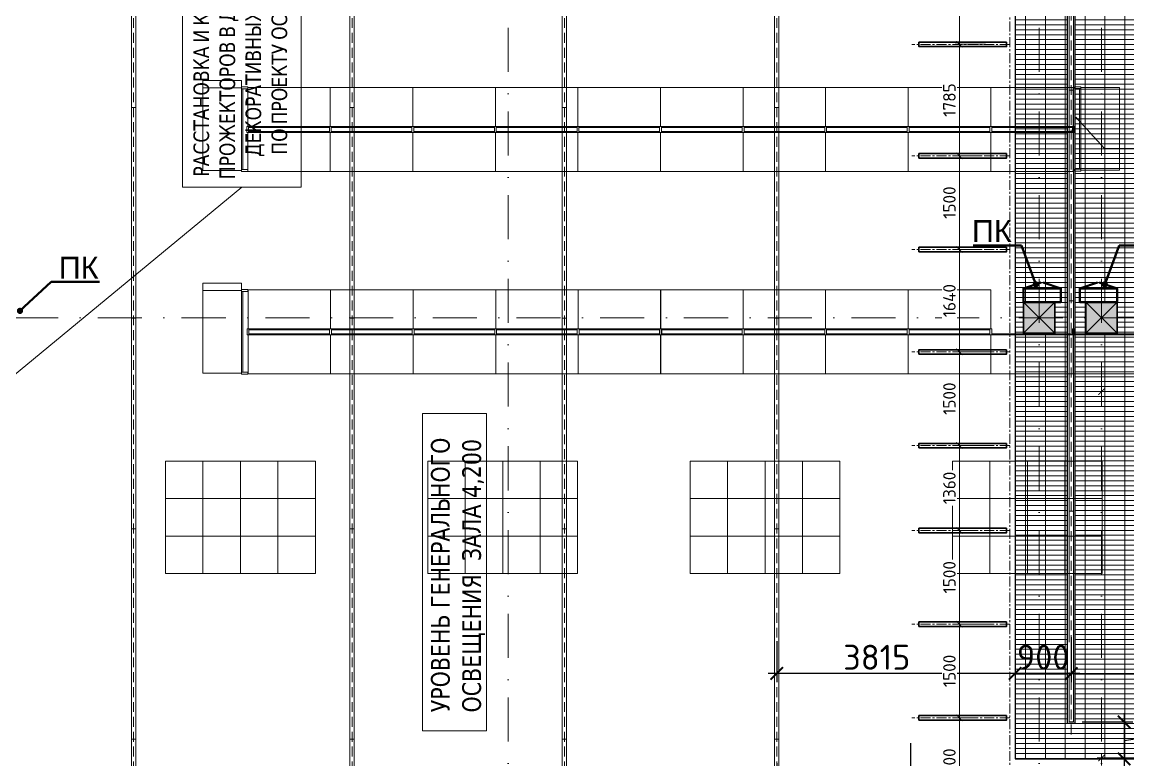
# Model space of a CAD drawing. Header units: millimetres. Extents: x -164867 to 807677, y -316775 to 513985.
# Drawn here: x 273254 to 290960, y 467881 to 479696 of the extents above; entities that cross this region are included whole.
import ezdxf

# ---------------------------------------------------------------- set-up
doc = ezdxf.new("R2010")
doc.units = ezdxf.units.MM
for name, pattern in [('CENTER', [50.8, 31.75, -6.35, 6.35, -6.35]), ('CENTER2', [28.575, 19.05, -3.175, 3.175, -3.175]), ('HIDDEN2', [4.7625, 3.175, -1.5875]), ('А_Штрихпунктирная', [1340.555525, 705.555534, -352.777767, 0, -282.222223])]:
    doc.linetypes.add(name, pattern=pattern)
doc.layers.get('Defpoints').update_dxf_attribs({"color": 140})
for name, color, linetype, lineweight in [('00_asys', 7, 'CENTER2', 13), ('00_kolony', 7, 'Continuous', 35), ('EL LOTKI', 202, 'Continuous', 18), ('INT_2_lubos griliato', 7, 'Continuous', 5), ('INT_2_lubos konturai', 7, 'Continuous', 30), ('INT_2_Sviesa_SAB_GENERALINIS SALES', 1, 'Continuous', 18), ('INT_2_Sviesa_SAB_MEDINES LUBOS', 1, 'Continuous', 35), ('INT_2_Sviesa_SAB_PROZEKTORIAI', 1, 'Continuous', 18), ('INT_2_Sviesa_SAB_UZKASIS BENDRAS', 1, 'Continuous', 18), ('MARK oformlienija matmenys', 7, 'Continuous', 5), ('MARK_kasu zona', 7, 'Continuous', 0), ('TECHNO', 7, 'Continuous', 15)]:
    doc.layers.add(name, color=color, linetype=linetype, lineweight=lineweight)
doc.layers.add('00_planas_hatch', color=7, linetype='Continuous', lineweight=0, true_color=0x3c3c3c)
doc.layers.add('ПК', color=7, linetype='Continuous', lineweight=50, true_color=0xde6902)
doc.styles.add('ISOCPEUR', font='isocpeur.ttf')
doc.styles.add('my style', font='verdana.ttf')
doc.styles.get("Standard").update_dxf_attribs({"font": 'arial.ttf'})
doc.dimstyles.new('M50', dxfattribs={"dimtxt": 95, "dimasz": 80, "dimexe": 80, "dimexo": 0, "dimgap": 50, "dimtad": 1, "dimdec": 0, "dimzin": 0, "dimdsep": 46, "dimtxsty": 'Standard', "dimblk": 'OBLIQUE', "dimcen": 80, "dimdle": 80, "dimadec": 0, "dimazin": 0, "dimtfac": 1, "dimtdec": 0, "dimtofl": 0, "dimtmove": 2, "dimatfit": 3, "dimfxl": 1, "dimtolj": 1, "dimtzin": 0, "dimarcsym": 0})
doc.dimstyles.new('SAB_int_100', dxfattribs={"dimtxt": 200, "dimasz": 100, "dimexe": 70, "dimexo": 70, "dimgap": 60, "dimtad": 1, "dimdec": 1, "dimrnd": 5, "dimtxsty": 'ISOCPEUR', "dimblk": 'ARCHTICK', "dimcen": 20, "dimdle": 70, "dimadec": 0, "dimazin": 0, "dimtfac": 1, "dimtdec": 1, "dimtmove": 1, "dimatfit": 2, "dimfxl": 1, "dimtfill": 1, "dimarcsym": 0})
doc.dimstyles.new('SAB_int_200', dxfattribs={"dimtxt": 400, "dimasz": 200, "dimexe": 140, "dimexo": 140, "dimgap": 60, "dimtad": 1, "dimdec": 1, "dimrnd": 5, "dimtxsty": 'ISOCPEUR', "dimblk": 'ARCHTICK', "dimcen": 20, "dimdle": 140, "dimadec": 0, "dimazin": 0, "dimtfac": 1, "dimtdec": 1, "dimtmove": 1, "dimatfit": 2, "dimfxl": 1, "dimtfill": 1, "dimarcsym": 0})

# ---------------------------------------------------------------- blocks, each defined once
blk = doc.blocks.new('1.33m stelazs')
at = {"transparency": 33554669}
for points in [[(15602, 11320), (15602, 11420), (15632, 11420), (15632, 11320), (15602, 11320)], [(16924, 11340), (15632, 11340)], [(16954, 11320), (16954, 11420), (16924, 11420), (16924, 11320), (16954, 11320)], [(15617, 11320), (15617, 10699), (16939, 10699), (16939, 11320), (15617, 11320)]]:
    blk.add_lwpolyline(points, dxfattribs=at)
blk = doc.blocks.new('TECHNOLOGIJA Garmatnaya')
at = {"layer": 'TECHNO', "transparency": 33554687, "elevation": 0}
for points in [[(29107, 20797), (29107, 20680), (29727, 20680), (29727, 20797)], [(29107, 17553), (29107, 17435), (29727, 17435), (29727, 17553)]]:
    blk.add_lwpolyline(points, close=True, dxfattribs=at)
at = {"layer": 'TECHNO', "transparency": 33554687}
for points in [[(28511, 14703), (29111, 14703), (29111, 14103), (28511, 14103)], [(29111, 14703), (29711, 14703), (29711, 14103), (29111, 14103)], [(29711, 14703), (30311, 14703), (30311, 14103), (29711, 14103)], [(30311, 14703), (30911, 14703), (30911, 14103), (30311, 14103)], [(32711, 14703), (33311, 14703), (33311, 14103), (32711, 14103)], [(33311, 14703), (33911, 14703), (33911, 14103), (33311, 14103)], [(33911, 14703), (34511, 14703), (34511, 14103), (33911, 14103)], [(34511, 14703), (35111, 14703), (35111, 14103), (34511, 14103)], [(36912, 14703), (37512, 14703), (37512, 14103), (36912, 14103)], [(37512, 14703), (38112, 14703), (38112, 14103), (37512, 14103)], [(38112, 14703), (38712, 14703), (38712, 14103), (38112, 14103)], [(38712, 14703), (39312, 14703), (39312, 14103), (38712, 14103)], [(41112, 14703), (41712, 14703), (41712, 14103), (41112, 14103)], [(41712, 14703), (42312, 14703), (42312, 14103), (41712, 14103)], [(42312, 14703), (42912, 14703), (42912, 14103), (42312, 14103)], [(42912, 14703), (43512, 14703), (43512, 14103), (42912, 14103)], [(28511, 14103), (29111, 14103), (29111, 13503), (28511, 13503)], [(29111, 14103), (29711, 14103), (29711, 13503), (29111, 13503)], [(29711, 14103), (30311, 14103), (30311, 13503), (29711, 13503)], [(30311, 14103), (30911, 14103), (30911, 13503), (30311, 13503)], [(32711, 14103), (33311, 14103), (33311, 13503), (32711, 13503)], [(33311, 14103), (33911, 14103), (33911, 13503), (33311, 13503)], [(33911, 14103), (34511, 14103), (34511, 13503), (33911, 13503)], [(34511, 14103), (35111, 14103), (35111, 13503), (34511, 13503)], [(36912, 14103), (37512, 14103), (37512, 13503), (36912, 13503)], [(37512, 14103), (38112, 14103), (38112, 13503), (37512, 13503)], [(38112, 14103), (38712, 14103), (38712, 13503), (38112, 13503)], [(38712, 14103), (39312, 14103), (39312, 13503), (38712, 13503)], [(41112, 14103), (41712, 14103), (41712, 13503), (41112, 13503)], [(41712, 14103), (42312, 14103), (42312, 13503), (41712, 13503)], [(42312, 14103), (42912, 14103), (42912, 13503), (42312, 13503)], [(42912, 14103), (43512, 14103), (43512, 13503), (42912, 13503)], [(28511, 13503), (29111, 13503), (29111, 12903), (28511, 12903)], [(29111, 13503), (29711, 13503), (29711, 12903), (29111, 12903)], [(29711, 13503), (30311, 13503), (30311, 12903), (29711, 12903)], [(30311, 13503), (30911, 13503), (30911, 12903), (30311, 12903)], [(32711, 13503), (33311, 13503), (33311, 12903), (32711, 12903)], [(33311, 13503), (33911, 13503), (33911, 12903), (33311, 12903)], [(33911, 13503), (34511, 13503), (34511, 12903), (33911, 12903)], [(34511, 13503), (35111, 13503), (35111, 12903), (34511, 12903)], [(36912, 13503), (37512, 13503), (37512, 12903), (36912, 12903)], [(37512, 13503), (38112, 13503), (38112, 12903), (37512, 12903)], [(38112, 13503), (38712, 13503), (38712, 12903), (38112, 12903)], [(38712, 13503), (39312, 13503), (39312, 12903), (38712, 12903)], [(41112, 13503), (41712, 13503), (41712, 12903), (41112, 12903)], [(41712, 13503), (42312, 13503), (42312, 12903), (41712, 12903)], [(42312, 13503), (42912, 13503), (42912, 12903), (42312, 12903)], [(42912, 13503), (43512, 13503), (43512, 12903), (42912, 12903)]]:
    blk.add_lwpolyline(points, close=True, dxfattribs=at)
at = {"layer": 'TECHNO', "transparency": 33554687, "xscale": -1}
for p, rotation in [((18408, 3741, 0), 270), ((14211, 31384, 0), 180), ((15533, 31384, 0), 180), ((16855, 31384, 0), 180), ((18177, 31384, 0), 180), ((19499, 31384, 0), 180), ((20821, 31384, 0), 180), ((22143, 31384, 0), 180), ((23465, 31384, 0), 180), ((24787, 31384, 0), 180), ((26109, 31384, 0), 180), ((18408, 496, 0), 270), ((14216, 28144, 0), 180), ((15538, 28144, 0), 180), ((16860, 28144, 0), 180), ((18182, 28144, 0), 180), ((19504, 28144, 0), 180), ((20821, 28144, 0), 180), ((22143, 28144, 0), 180), ((23465, 28144, 0), 180), ((24787, 28144, 0), 180)]:
    blk.add_blockref('1.33m stelazs', p, dxfattribs=dict(at, rotation=rotation))
at = {"layer": 'TECHNO', "transparency": 33554687, "rotation": 90}
blk.add_blockref('1.33m stelazs', (54489, 3745, 0), dxfattribs=at)
at = {"layer": 'TECHNO', "transparency": 33554687}
for p in [(14211, 8644, 0), (15533, 8644, 0), (16855, 8644, 0), (18177, 8644, 0), (19499, 8644, 0), (20821, 8644, 0), (22143, 8644, 0), (23465, 8644, 0), (24787, 8644, 0), (26109, 8644, 0), (14216, 5404, 0), (15538, 5404, 0), (16860, 5404, 0), (18182, 5404, 0), (19504, 5404, 0), (20821, 5404, 0), (22143, 5404, 0), (23465, 5404, 0), (24787, 5404, 0), (26109, 5404, 0), (27431, 5404, 0)]:
    blk.add_blockref('1.33m stelazs', p, dxfattribs=at)
blk = doc.blocks.new('_Oblique')
at = {"color": 0, "linetype": 'ByBlock', "lineweight": -2}
blk.add_line((-0.5, -0.5), (0.5, 0.5), dxfattribs=at)
blk = doc.blocks.new('Sviestuvas 3372mm')
at = {"transparency": 33554687}
blk.add_lwpolyline([(-1686, -35), (1686, -35), (1686, 35), (-1686, 35)], close=True, dxfattribs=at)
blk = doc.blocks.new('_ArchTick')
at = {"color": 0, "linetype": 'ByBlock', "const_width": 0.15}
blk.add_lwpolyline([(-0.5, -0.5), (0.5, 0.5)], dxfattribs=at)
blk = doc.blocks.new('*D394')
at = {"layer": 'Defpoints', "color": 0, "transparency": 16777216}
for p in [(40440, 10327), (38300, 10008), (40440, 9288)]:
    blk.add_point(p, dxfattribs=at)
at = {"layer": 'INT_2_Sviesa_SAB_GENERALINIS SALES', "color": 0, "lineweight": -2, "transparency": 16777216}
for p, q in [((40440, 10187), (40440, 9148)), ((38300, 9868), (38300, 9148)), ((38160, 9288), (40580, 9288))]:
    blk.add_line(p, q, dxfattribs=at)
at = {"layer": 'INT_2_Sviesa_SAB_GENERALINIS SALES', "color": 0, "lineweight": -2, "transparency": 16777216, "xscale": 200, "yscale": 200, "zscale": 200, "rotation": 180}
blk.add_blockref('_ArchTick', (38300, 9288), dxfattribs=at)
at = {"layer": 'INT_2_Sviesa_SAB_GENERALINIS SALES', "color": 0, "lineweight": -2, "transparency": 16777216, "xscale": 200, "yscale": 200, "zscale": 200}
blk.add_blockref('_ArchTick', (40440, 9288), dxfattribs=at)
at = {"layer": 'INT_2_Sviesa_SAB_GENERALINIS SALES', "color": 0, "transparency": 16777216, "insert": (39370, 9548), "char_height": 400, "attachment_point": 5, "style": 'ISOCPEUR', "bg_fill": 3, "box_fill_scale": 1.1, "bg_fill_color": 256, "bg_fill_true_color": 13158600, "bg_fill_transparency": 0}
blk.add_mtext('2140', dxfattribs=at)
blk = doc.blocks.new('*D395')
at = {"layer": 'Defpoints', "color": 0, "transparency": 16777216}
for p in [(38300, 10008), (34900, 9806), (38300, 9288)]:
    blk.add_point(p, dxfattribs=at)
at = {"layer": 'INT_2_Sviesa_SAB_GENERALINIS SALES', "color": 0, "lineweight": -2, "transparency": 16777216}
for p, q in [((38300, 9868), (38300, 9148)), ((34900, 9666), (34900, 9148)), ((34760, 9288), (38440, 9288))]:
    blk.add_line(p, q, dxfattribs=at)
at = {"layer": 'INT_2_Sviesa_SAB_GENERALINIS SALES', "color": 0, "lineweight": -2, "transparency": 16777216, "xscale": 200, "yscale": 200, "zscale": 200, "rotation": 180}
blk.add_blockref('_ArchTick', (34900, 9288), dxfattribs=at)
at = {"layer": 'INT_2_Sviesa_SAB_GENERALINIS SALES', "color": 0, "lineweight": -2, "transparency": 16777216, "xscale": 200, "yscale": 200, "zscale": 200}
blk.add_blockref('_ArchTick', (38300, 9288), dxfattribs=at)
at = {"layer": 'INT_2_Sviesa_SAB_GENERALINIS SALES', "color": 0, "transparency": 16777216, "insert": (36600, 9548), "char_height": 400, "attachment_point": 5, "style": 'ISOCPEUR', "bg_fill": 3, "box_fill_scale": 1.1, "bg_fill_color": 256, "bg_fill_true_color": 13158600, "bg_fill_transparency": 0}
blk.add_mtext('3400', dxfattribs=at)
blk = doc.blocks.new('*D396')
at = {"layer": 'Defpoints', "color": 0, "transparency": 16777216}
for p in [(43015, 12023), (46290, 11793), (46290, 11302)]:
    blk.add_point(p, dxfattribs=at)
at = {"layer": 'INT_2_Sviesa_SAB_GENERALINIS SALES', "color": 0, "lineweight": -2, "transparency": 16777216}
for p, q in [((43015, 11883), (43015, 11162)), ((46290, 11653), (46290, 11162)), ((42875, 11302), (46430, 11302))]:
    blk.add_line(p, q, dxfattribs=at)
at = {"layer": 'INT_2_Sviesa_SAB_GENERALINIS SALES', "color": 0, "lineweight": -2, "transparency": 16777216, "xscale": 200, "yscale": 200, "zscale": 200, "rotation": 180}
blk.add_blockref('_ArchTick', (43015, 11302), dxfattribs=at)
at = {"layer": 'INT_2_Sviesa_SAB_GENERALINIS SALES', "color": 0, "lineweight": -2, "transparency": 16777216, "xscale": 200, "yscale": 200, "zscale": 200}
blk.add_blockref('_ArchTick', (46290, 11302), dxfattribs=at)
at = {"layer": 'INT_2_Sviesa_SAB_GENERALINIS SALES', "color": 0, "transparency": 16777216, "insert": (44652, 11562), "char_height": 400, "attachment_point": 5, "style": 'ISOCPEUR', "bg_fill": 3, "box_fill_scale": 1.1, "bg_fill_color": 256, "bg_fill_true_color": 13158600, "bg_fill_transparency": 0}
blk.add_mtext('3275', dxfattribs=at)
blk = doc.blocks.new('*D397')
at = {"layer": 'Defpoints', "color": 0, "transparency": 16777216}
for p in [(42115, 12342), (43015, 12023)]:
    blk.add_point(p, dxfattribs=at)
at = {"layer": 'INT_2_Sviesa_SAB_GENERALINIS SALES', "color": 0, "lineweight": -2, "transparency": 16777216}
for p, q in [((42115, 12202), (42115, 11162)), ((43015, 11883), (43015, 11162)), ((43155, 11302), (41975, 11302))]:
    blk.add_line(p, q, dxfattribs=at)
at = {"layer": 'INT_2_Sviesa_SAB_GENERALINIS SALES', "color": 0, "lineweight": -2, "transparency": 16777216, "xscale": 200, "yscale": 200, "zscale": 200, "rotation": 180}
blk.add_blockref('_ArchTick', (42115, 11302), dxfattribs=at)
at = {"layer": 'INT_2_Sviesa_SAB_GENERALINIS SALES', "color": 0, "lineweight": -2, "transparency": 16777216, "xscale": 200, "yscale": 200, "zscale": 200}
blk.add_blockref('_ArchTick', (43015, 11302), dxfattribs=at)
at = {"layer": 'INT_2_Sviesa_SAB_GENERALINIS SALES', "color": 0, "transparency": 16777216, "insert": (42565, 11562), "char_height": 400, "attachment_point": 5, "style": 'ISOCPEUR', "bg_fill": 3, "box_fill_scale": 1.1, "bg_fill_color": 256, "bg_fill_true_color": 13158600, "bg_fill_transparency": 0}
blk.add_mtext('900', dxfattribs=at)
at = {"layer": 'Defpoints', "color": 0, "transparency": 16777216}
blk.add_point((42115, 11302), dxfattribs=at)
blk = doc.blocks.new('*D398')
at = {"layer": 'Defpoints', "color": 0, "transparency": 16777216}
for p in [(42115, 12342), (38300, 11957), (38300, 11302)]:
    blk.add_point(p, dxfattribs=at)
at = {"layer": 'INT_2_Sviesa_SAB_GENERALINIS SALES', "color": 0, "lineweight": -2, "transparency": 16777216}
for p, q in [((42115, 12202), (42115, 11162)), ((38300, 11817), (38300, 11162)), ((42255, 11302), (38160, 11302))]:
    blk.add_line(p, q, dxfattribs=at)
at = {"layer": 'INT_2_Sviesa_SAB_GENERALINIS SALES', "color": 0, "lineweight": -2, "transparency": 16777216, "xscale": 200, "yscale": 200, "zscale": 200, "rotation": 180}
blk.add_blockref('_ArchTick', (38300, 11302), dxfattribs=at)
at = {"layer": 'INT_2_Sviesa_SAB_GENERALINIS SALES', "color": 0, "lineweight": -2, "transparency": 16777216, "xscale": 200, "yscale": 200, "zscale": 200}
blk.add_blockref('_ArchTick', (42115, 11302), dxfattribs=at)
at = {"layer": 'INT_2_Sviesa_SAB_GENERALINIS SALES', "color": 0, "transparency": 16777216, "insert": (39901, 11562), "char_height": 400, "attachment_point": 5, "style": 'ISOCPEUR', "bg_fill": 3, "box_fill_scale": 1.1, "bg_fill_color": 256, "bg_fill_true_color": 13158600, "bg_fill_transparency": 0}
blk.add_mtext('3815', dxfattribs=at)
blk = doc.blocks.new('*D399')
at = {"layer": 'Defpoints', "color": 0, "transparency": 16777216}
for p in [(43050, 10527), (43020, 9935), (43860, 9935)]:
    blk.add_point(p, dxfattribs=at)
at = {"layer": 'INT_2_Sviesa_SAB_GENERALINIS SALES', "color": 0, "lineweight": -2, "transparency": 16777216}
for p, q in [((44626, 10346), (44626, 11074)), ((43860, 10667), (43860, 9795)), ((43190, 10527), (44000, 10527)), ((43860, 10231), (44626, 10346)), ((43160, 9935), (44000, 9935))]:
    blk.add_line(p, q, dxfattribs=at)
at = {"layer": 'INT_2_Sviesa_SAB_GENERALINIS SALES', "color": 0, "lineweight": -2, "transparency": 16777216, "xscale": 200, "yscale": 200, "zscale": 200}
for p, rotation in [((43860, 10527), 90), ((43860, 9935), 270)]:
    blk.add_blockref('_ArchTick', p, dxfattribs=dict(at, rotation=rotation))
at = {"layer": 'INT_2_Sviesa_SAB_GENERALINIS SALES', "color": 0, "transparency": 16777216, "insert": (44366, 10710), "char_height": 400, "attachment_point": 5, "rotation": 90, "style": 'ISOCPEUR', "bg_fill": 3, "box_fill_scale": 1.1, "bg_fill_color": 256, "bg_fill_true_color": 13158600, "bg_fill_transparency": 0}
blk.add_mtext('590', dxfattribs=at)
blk = doc.blocks.new('PROZEKTORIAI Garmatnaya')
at = {"layer": 'INT_2_Sviesa_SAB_PROZEKTORIAI', "ltscale": 80, "transparency": 33554687}
blk.add_lwpolyline([(30682, 19091), (30682, 23834), (28785, 23834), (28785, 19091)], close=True, dxfattribs=at)
at = {"layer": 'INT_2_Sviesa_SAB_PROZEKTORIAI', "ltscale": 80, "transparency": 33554687, "elevation": 0}
blk.add_lwpolyline([(29734, 19091), (24680, 14923)], dxfattribs=at)
at = {"layer": 'INT_2_Sviesa_SAB_PROZEKTORIAI', "ltscale": 80, "transparency": 33554687, "insert": (28959, 18586), "char_height": 250, "attachment_point": 1, "rotation": 90, "style": 'my style'}
blk.add_mtext_dynamic_manual_height_columns('\\pi672.5826;{\\W0.8;РАССТАНОВКА\\fArial Narrow|b0|i0|c204|p34; \\fVerdana|b0|i0|c204|p34;И\\fArial Narrow|b0|i0|c204|p34; \\fVerdana|b0|i0|c204|p34;КОЛИЧЕСТВО\\fArial Narrow|b0|i0|c204|p34; \\P\\pi629.86937;\\fVerdana|b0|i0|c204|p34;ПРОЖЕКТОРОВ\\fArial Narrow|b0|i0|c204|p34; \\fVerdana|b0|i0|c204|p34;В\\fArial Narrow|b0|i0|c204|p34; \\fVerdana|b0|i0|c204|p34;ДЕРЕВЯННЫХ\\fArial Narrow|b0|i0|c204|p34; \\P\\pi990.58538;\\fVerdana|b0|i0|c204|p34;ДЕКОРАТИВНЫХ\\fArial Narrow|b0|i0|c204|p34; \\fVerdana|b0|i0|c204|p34;БАЛКАХ\\fArial Narrow|b0|i0|c204|p34; - \\fArial Narrow|b0|i0|c186|p34;\\P\\pi1022.88482;\\fVerdana|b0|i0|c204|p34;ПО\\fArial Narrow|b0|i0|c204|p34; \\fVerdana|b0|i0|c204|p34;ПРОЕКТУ\\fArial Narrow|b0|i0|c204|p34; \\fVerdana|b0|i0|c204|p34;ОСВЕЩЕНИЯ}', width=5675, gutter_width=17880, heights=[0], dxfattribs=at)
blk = doc.blocks.new('L 1406')
at = {"transparency": 33554687}
blk.add_lwpolyline([(1993963, -1660861), (1993893, -1660861), (1993893, -1662267), (1993963, -1662267)], close=True, dxfattribs=at)
blk = doc.blocks.new('SVIESTUVAI Garmatnaya')
at = {"layer": 'INT_2_Sviesa_SAB_MEDINES LUBOS', "transparency": 33554687, "xscale": -1, "rotation": 270}
for p in [(1702842, -1972551), (1702842, -1974336), (1702842, -1975836), (1702842, -1977476), (1702842, -1978976), (1702842, -1980336), (1702842, -1981836), (1702842, -1983336)]:
    blk.add_blockref('L 1406', p, dxfattribs=at)
blk = doc.blocks.new('*D380')
at = {"layer": 'Defpoints', "color": 0, "transparency": 16777216}
for p in [(48510, 16433), (43500, 16005), (43500, 15816)]:
    blk.add_point(p, dxfattribs=at)
at = {"layer": 'MARK oformlienija matmenys', "color": 0, "lineweight": -2, "transparency": 16777216}
for p, q in [((48510, 16363), (48510, 15746)), ((48580, 15816), (43430, 15816)), ((43500, 15935), (43500, 15746))]:
    blk.add_line(p, q, dxfattribs=at)
at = {"layer": 'MARK oformlienija matmenys', "color": 0, "lineweight": -2, "transparency": 16777216, "xscale": 100, "yscale": 100, "zscale": 100, "rotation": 180}
blk.add_blockref('_ArchTick', (43500, 15816), dxfattribs=at)
at = {"layer": 'MARK oformlienija matmenys', "color": 0, "lineweight": -2, "transparency": 16777216, "xscale": 100, "yscale": 100, "zscale": 100}
blk.add_blockref('_ArchTick', (48510, 15816), dxfattribs=at)
at = {"layer": 'MARK oformlienija matmenys', "color": 0, "transparency": 16777216, "insert": (46005, 15976), "char_height": 200, "attachment_point": 5, "style": 'ISOCPEUR', "bg_fill": 3, "box_fill_scale": 1.1, "bg_fill_color": 256, "bg_fill_true_color": 13158600, "bg_fill_transparency": 0}
blk.add_mtext('5010', dxfattribs=at)
blk = doc.blocks.new('*D383')
at = {"layer": 'Defpoints', "color": 0, "transparency": 16777216}
for p in [(43500, 9949), (43500, 9759), (46960, 9138)]:
    blk.add_point(p, dxfattribs=at)
at = {"layer": 'MARK oformlienija matmenys', "color": 0, "lineweight": -2, "transparency": 16777216}
for p, q in [((47030, 9949), (43430, 9949)), ((43500, 9829), (43500, 10019)), ((46960, 9208), (46960, 10019))]:
    blk.add_line(p, q, dxfattribs=at)
at = {"layer": 'MARK oformlienija matmenys', "color": 0, "lineweight": -2, "transparency": 16777216, "xscale": 100, "yscale": 100, "zscale": 100, "rotation": 180}
blk.add_blockref('_ArchTick', (43500, 9949), dxfattribs=at)
at = {"layer": 'MARK oformlienija matmenys', "color": 0, "lineweight": -2, "transparency": 16777216, "xscale": 100, "yscale": 100, "zscale": 100}
blk.add_blockref('_ArchTick', (46960, 9949), dxfattribs=at)
at = {"layer": 'MARK oformlienija matmenys', "color": 0, "transparency": 16777216, "insert": (45230, 10109), "char_height": 200, "attachment_point": 5, "style": 'ISOCPEUR', "bg_fill": 3, "box_fill_scale": 1.1, "bg_fill_color": 256, "bg_fill_true_color": 13158600, "bg_fill_transparency": 0}
blk.add_mtext('3460', dxfattribs=at)
blk = doc.blocks.new('kolona 500x500')
at = {"layer": '00_planas_hatch', "transparency": 33554687}
h = blk.add_hatch(color=256, dxfattribs=at)
h.dxf.hatch_style = 1
h.paths.add_polyline_path([(-250, -250), (250, -250), (250, 250), (-250, 250)])
at = {"layer": '00_kolony', "color": 0, "transparency": 33554687}
blk.add_lwpolyline([(-250, -250), (250, -250), (250, 250), (-250, 250)], close=True, dxfattribs=at)
at = {"layer": 'Defpoints', "transparency": 33554687}
for points in [[(-250, 250), (250, -250)], [(250, 250), (-250, -250)]]:
    blk.add_lwpolyline(points, dxfattribs=at)
blk = doc.blocks.new('OSI Garmatnaya')
at = {"layer": '00_asys', "linetype": 'А_Штрихпунктирная', "transparency": 33554687}
for points in [[(34000, 55159.77), (34000, -4664.1)], [(42500, 55159.77), (42500, -4664.1)], [(43500, 55159.77), (43500, -4664.1)], [(-6087.31, 17000), (59815.7, 17000)]]:
    blk.add_lwpolyline(points, dxfattribs=at)
at = {"layer": '00_kolony', "transparency": 33554669}
for p in [(42500, 17000), (43500, 17000)]:
    blk.add_blockref('kolona 500x500', p, dxfattribs=at)
blk = doc.blocks.new('*D425')
at = {"layer": 'Defpoints', "color": 0, "transparency": 16777216}
for p in [(41224, 12093), (41549, 12093), (41556, 10593)]:
    blk.add_point(p, dxfattribs=at)
at = {"layer": 'EL LOTKI', "color": 0, "lineweight": -2, "transparency": 16777216}
for p, q in [((41479, 12093), (41154, 12093)), ((41224, 10523), (41224, 12163)), ((41486, 10593), (41154, 10593))]:
    blk.add_line(p, q, dxfattribs=at)
at = {"layer": 'EL LOTKI', "color": 0, "lineweight": -2, "transparency": 16777216, "xscale": 100, "yscale": 100, "zscale": 100}
for p, rotation in [((41224, 12093), 90), ((41224, 10593), 270)]:
    blk.add_blockref('_ArchTick', p, dxfattribs=dict(at, rotation=rotation))
at = {"layer": 'EL LOTKI', "color": 0, "transparency": 16777216, "insert": (41064, 11343), "char_height": 200, "attachment_point": 5, "rotation": 90, "style": 'ISOCPEUR', "bg_fill": 3, "box_fill_scale": 1.1, "bg_fill_color": 256, "bg_fill_true_color": 13158600, "bg_fill_transparency": 0}
blk.add_mtext('1500', dxfattribs=at)
blk = doc.blocks.new('*D453')
at = {"layer": 'Defpoints', "color": 0, "transparency": 16777216}
for p in [(41224, 14953), (41722, 14953), (41549, 13593)]:
    blk.add_point(p, dxfattribs=at)
at = {"layer": 'EL LOTKI', "color": 0, "lineweight": -2, "transparency": 16777216}
for p, q in [((41652, 14953), (41154, 14953)), ((41224, 13523), (41224, 15023)), ((41479, 13593), (41154, 13593))]:
    blk.add_line(p, q, dxfattribs=at)
at = {"layer": 'EL LOTKI', "color": 0, "lineweight": -2, "transparency": 16777216, "xscale": 100, "yscale": 100, "zscale": 100}
for p, rotation in [((41224, 14953), 90), ((41224, 13593), 270)]:
    blk.add_blockref('_ArchTick', p, dxfattribs=dict(at, rotation=rotation))
at = {"layer": 'EL LOTKI', "color": 0, "transparency": 16777216, "insert": (41064, 14273), "char_height": 200, "attachment_point": 5, "rotation": 90, "style": 'ISOCPEUR', "bg_fill": 3, "box_fill_scale": 1.1, "bg_fill_color": 256, "bg_fill_true_color": 13158600, "bg_fill_transparency": 0}
blk.add_mtext('1360', dxfattribs=at)
blk = doc.blocks.new('*D454')
at = {"layer": 'Defpoints', "color": 0, "transparency": 16777216}
for p in [(41224, 18093), (41643, 18093), (41722, 16453)]:
    blk.add_point(p, dxfattribs=at)
at = {"layer": 'EL LOTKI', "color": 0, "lineweight": -2, "transparency": 16777216}
for p, q in [((41573, 18093), (41154, 18093)), ((41224, 16383), (41224, 18163)), ((41652, 16453), (41154, 16453))]:
    blk.add_line(p, q, dxfattribs=at)
at = {"layer": 'EL LOTKI', "color": 0, "lineweight": -2, "transparency": 16777216, "xscale": 100, "yscale": 100, "zscale": 100}
for p, rotation in [((41224, 18093), 90), ((41224, 16453), 270)]:
    blk.add_blockref('_ArchTick', p, dxfattribs=dict(at, rotation=rotation))
at = {"layer": 'EL LOTKI', "color": 0, "transparency": 16777216, "insert": (41064, 17273), "char_height": 200, "attachment_point": 5, "rotation": 90, "style": 'ISOCPEUR', "bg_fill": 3, "box_fill_scale": 1.1, "bg_fill_color": 256, "bg_fill_true_color": 13158600, "bg_fill_transparency": 0}
blk.add_mtext('1640', dxfattribs=at)
blk = doc.blocks.new('*D455')
at = {"layer": 'Defpoints', "color": 0, "transparency": 16777216}
for p in [(41224, 21378), (41643, 21378), (41643, 19593)]:
    blk.add_point(p, dxfattribs=at)
at = {"layer": 'EL LOTKI', "color": 0, "lineweight": -2, "transparency": 16777216}
for p, q in [((41224, 19523), (41224, 21448)), ((41573, 21378), (41154, 21378)), ((41573, 19593), (41154, 19593))]:
    blk.add_line(p, q, dxfattribs=at)
at = {"layer": 'EL LOTKI', "color": 0, "lineweight": -2, "transparency": 16777216, "xscale": 100, "yscale": 100, "zscale": 100}
for p, rotation in [((41224, 21378), 90), ((41224, 19593), 270)]:
    blk.add_blockref('_ArchTick', p, dxfattribs=dict(at, rotation=rotation))
at = {"layer": 'EL LOTKI', "color": 0, "transparency": 16777216, "insert": (41064, 20485), "char_height": 200, "attachment_point": 5, "rotation": 90, "style": 'ISOCPEUR', "bg_fill": 3, "box_fill_scale": 1.1, "bg_fill_color": 256, "bg_fill_true_color": 13158600, "bg_fill_transparency": 0}
blk.add_mtext('1785', dxfattribs=at)
blk = doc.blocks.new('*D480')
at = {"layer": 'Defpoints', "color": 0, "transparency": 16777216}
for p in [(41722, 16453), (41224, 14953), (41643, 14953)]:
    blk.add_point(p, dxfattribs=at)
at = {"layer": 'EL LOTKI', "color": 0, "lineweight": -2, "transparency": 16777216}
for p, q in [((41224, 16523), (41224, 14883)), ((41652, 16453), (41154, 16453)), ((41573, 14953), (41154, 14953))]:
    blk.add_line(p, q, dxfattribs=at)
at = {"layer": 'EL LOTKI', "color": 0, "lineweight": -2, "transparency": 16777216, "xscale": 100, "yscale": 100, "zscale": 100}
for p, rotation in [((41224, 16453), 90), ((41224, 14953), 270)]:
    blk.add_blockref('_ArchTick', p, dxfattribs=dict(at, rotation=rotation))
at = {"layer": 'EL LOTKI', "color": 0, "transparency": 16777216, "insert": (41064, 15703), "char_height": 200, "attachment_point": 5, "rotation": 90, "style": 'ISOCPEUR', "bg_fill": 3, "box_fill_scale": 1.1, "bg_fill_color": 256, "bg_fill_true_color": 13158600, "bg_fill_transparency": 0}
blk.add_mtext('1500', dxfattribs=at)
blk = doc.blocks.new('*D481')
at = {"layer": 'Defpoints', "color": 0, "transparency": 16777216}
for p in [(41549, 13593), (41224, 12093), (41722, 12093)]:
    blk.add_point(p, dxfattribs=at)
at = {"layer": 'EL LOTKI', "color": 0, "lineweight": -2, "transparency": 16777216}
for p, q in [((41224, 13663), (41224, 12023)), ((41479, 13593), (41154, 13593)), ((41652, 12093), (41154, 12093))]:
    blk.add_line(p, q, dxfattribs=at)
at = {"layer": 'EL LOTKI', "color": 0, "lineweight": -2, "transparency": 16777216, "xscale": 100, "yscale": 100, "zscale": 100}
for p, rotation in [((41224, 13593), 90), ((41224, 12093), 270)]:
    blk.add_blockref('_ArchTick', p, dxfattribs=dict(at, rotation=rotation))
at = {"layer": 'EL LOTKI', "color": 0, "transparency": 16777216, "insert": (41064, 12843), "char_height": 200, "attachment_point": 5, "rotation": 90, "style": 'ISOCPEUR', "bg_fill": 3, "box_fill_scale": 1.1, "bg_fill_color": 256, "bg_fill_true_color": 13158600, "bg_fill_transparency": 0}
blk.add_mtext('1500', dxfattribs=at)
blk = doc.blocks.new('*D482')
at = {"layer": 'Defpoints', "color": 0, "transparency": 16777216}
for p in [(41556, 10593), (41224, 9093), (41549, 9093)]:
    blk.add_point(p, dxfattribs=at)
at = {"layer": 'EL LOTKI', "color": 0, "lineweight": -2, "transparency": 16777216}
for p, q in [((41224, 10663), (41224, 9023)), ((41486, 10593), (41154, 10593)), ((41479, 9093), (41154, 9093))]:
    blk.add_line(p, q, dxfattribs=at)
at = {"layer": 'EL LOTKI', "color": 0, "lineweight": -2, "transparency": 16777216, "xscale": 100, "yscale": 100, "zscale": 100}
for p, rotation in [((41224, 10593), 90), ((41224, 9093), 270)]:
    blk.add_blockref('_ArchTick', p, dxfattribs=dict(at, rotation=rotation))
at = {"layer": 'EL LOTKI', "color": 0, "transparency": 16777216, "insert": (41064, 9843), "char_height": 200, "attachment_point": 5, "rotation": 90, "style": 'ISOCPEUR', "bg_fill": 3, "box_fill_scale": 1.1, "bg_fill_color": 256, "bg_fill_true_color": 13158600, "bg_fill_transparency": 0}
blk.add_mtext('1500', dxfattribs=at)
blk = doc.blocks.new('*D488')
at = {"layer": 'Defpoints', "color": 0, "transparency": 16777216}
for p in [(41643, 23018), (41224, 21378), (41710, 21378)]:
    blk.add_point(p, dxfattribs=at)
at = {"layer": 'EL LOTKI', "color": 0, "lineweight": -2, "transparency": 16777216}
for p, q in [((41224, 23088), (41224, 21308)), ((41573, 23018), (41154, 23018)), ((41640, 21378), (41154, 21378))]:
    blk.add_line(p, q, dxfattribs=at)
at = {"layer": 'EL LOTKI', "color": 0, "lineweight": -2, "transparency": 16777216, "xscale": 100, "yscale": 100, "zscale": 100}
for p, rotation in [((41224, 23018), 90), ((41224, 21378), 270)]:
    blk.add_blockref('_ArchTick', p, dxfattribs=dict(at, rotation=rotation))
at = {"layer": 'EL LOTKI', "color": 0, "transparency": 16777216, "insert": (41064, 22198), "char_height": 200, "attachment_point": 5, "rotation": 90, "style": 'ISOCPEUR', "bg_fill": 3, "box_fill_scale": 1.1, "bg_fill_color": 256, "bg_fill_true_color": 13158600, "bg_fill_transparency": 0}
blk.add_mtext('1640', dxfattribs=at)
blk = doc.blocks.new('*D489')
at = {"layer": 'Defpoints', "color": 0, "transparency": 16777216}
for p in [(41643, 19593), (41224, 18093), (41643, 18093)]:
    blk.add_point(p, dxfattribs=at)
at = {"layer": 'EL LOTKI', "color": 0, "lineweight": -2, "transparency": 16777216}
for p, q in [((41224, 19663), (41224, 18023)), ((41573, 19593), (41154, 19593)), ((41573, 18093), (41154, 18093))]:
    blk.add_line(p, q, dxfattribs=at)
at = {"layer": 'EL LOTKI', "color": 0, "lineweight": -2, "transparency": 16777216, "xscale": 100, "yscale": 100, "zscale": 100}
for p, rotation in [((41224, 19593), 90), ((41224, 18093), 270)]:
    blk.add_blockref('_ArchTick', p, dxfattribs=dict(at, rotation=rotation))
at = {"layer": 'EL LOTKI', "color": 0, "transparency": 16777216, "insert": (41064, 18843), "char_height": 200, "attachment_point": 5, "rotation": 90, "style": 'ISOCPEUR', "bg_fill": 3, "box_fill_scale": 1.1, "bg_fill_color": 256, "bg_fill_true_color": 13158600, "bg_fill_transparency": 0}
blk.add_mtext('1500', dxfattribs=at)
blk = doc.blocks.new('GRILATO LUBOS Garmatnaya')
at = {"layer": 'INT_2_lubos griliato', "transparency": 33554687}
h = blk.add_hatch(dxfattribs=at)
h.set_pattern_fill('GRATE', color=256, scale=100, style=0)
h.set_pattern_definition([(0, (-2044937.87, 1672103.81), (0, 79.375), []), (90, (-2044937.87, 1672103.8), (-317.5, 2e-14), [])])
h.paths.add_polyline_path([(42250, 34250), (42750, 34250), (42750, 33750), (42250, 33750)], flags=16)
h.paths.add_polyline_path([(43250, 33750), (43250, 34250), (43750, 34250), (43750, 33750)], flags=16)
h.paths.add_polyline_path([(43250, 25250), (43250, 25750), (43750, 25750), (43750, 25250)], flags=16)
h.paths.add_polyline_path([(42250, 25750), (42750, 25750), (42750, 25250), (42250, 25250)], flags=16)
h.paths.add_polyline_path([(43250, 17250), (43750, 17250), (43750, 16750), (43250, 16750)], flags=16)
h.paths.add_polyline_path([(42250, 17250), (42750, 17250), (42750, 16750), (42250, 16750)], flags=16)
h.paths.add_polyline_path([(46230, 39768), (46350, 39768), (46350, 10502), (46230, 10502)], flags=16)
h.paths.add_polyline_path([(42955, 39768), (43075, 39768), (43075, 10502), (42955, 10502)])
h.paths.add_polyline_path([(47190, 40335), (42115, 40335), (42115, 9935), (47190, 9935)])
at = {"layer": 'INT_2_lubos konturai', "transparency": 33554687}
for points in [[(47190, 40335), (42115, 40335), (42115, 9935), (47190, 9935)], [(42955, 10502), (42955, 39768), (43075, 39768), (43075, 10502)], [(42250, 16750), (42750, 16750), (42750, 17250), (42250, 17250)], [(43250, 16750), (43750, 16750), (43750, 17250), (43250, 17250)]]:
    blk.add_lwpolyline(points, close=True, dxfattribs=at)
blk = doc.blocks.new('PK Garmatnaya')
at = {"layer": 'ПК', "transparency": 33554687}
for p, q in [((42217, 18157), (41446, 18157)), ((43783, 18157), (44554, 18157)), ((26683, 17573), (27454, 17573)), ((42250, 17470), (42536, 17561)), ((42850, 17470), (42564, 17561)), ((43150, 17470), (43436, 17561)), ((43750, 17470), (43464, 17561))]:
    blk.add_line(p, q, dxfattribs=at)
for points in [[(42850, 17250), (42250, 17250), (42250, 17470), (42850, 17470)], [(43150, 17250), (43750, 17250), (43750, 17470), (43150, 17470)]]:
    blk.add_lwpolyline(points, close=True, dxfattribs=at)
for rotation, p in [(360, (41425, 18212)), (0, (26802, 17627))]:
    blk.add_text('ПК', height=350, rotation=rotation, dxfattribs=at).set_placement(p)
for points in [[(42448, 17533), (42217, 18157)], [(43552, 17533), (43783, 18157)], [(26181, 17109), (26683, 17573)]]:
    blk.add_leader(points, dimstyle='M50', override={"dimasz": 100, "dimtad": 0, "dimldrblk": 'Dot'}, dxfattribs=at)
blk = doc.blocks.new('GEN SVIESTUVAI Garmatnaya')
at = {"layer": 'INT_2_Sviesa_SAB_GENERALINIS SALES', "linetype": 'HIDDEN2', "lineweight": 13, "ltscale": 50, "transparency": 33554687}
for p, q in [((28000, 3304.5), (28000, 47540.5)), ((31500, 3304.5), (31500, 47540.5)), ((43015, 10327), (43015, 39943))]:
    blk.add_line(p, q, dxfattribs=at)
at = {"layer": 'INT_2_Sviesa_SAB_GENERALINIS SALES', "transparency": 33554687}
blk.add_lwpolyline([(33652.06, 10384.42), (33652.06, 15463.42), (32625.2, 15463.42), (32625.2, 10384.42)], close=True, dxfattribs=at)
at = {"layer": 'INT_2_Sviesa_SAB_UZKASIS BENDRAS', "transparency": 33554687, "elevation": 0}
blk.add_lwpolyline([(56634.99, 19707.06), (43546.85, 19707.06), (43090, 20210.14)], dxfattribs=at)
at = {"layer": 'INT_2_Sviesa_SAB_GENERALINIS SALES', "transparency": 33554687, "rotation": 90}
for p in [(43015, 22329), (28000, 22050.5), (31500, 22050.5), (34900, 22050.5), (38300, 22050.5), (43015, 18957), (28000, 18678.5), (31500, 18678.5), (34900, 18678.5), (38300, 18678.5), (43015, 15585), (28000, 15306.5), (31500, 15306.5), (34900, 15306.5), (38300, 15306.5), (43015, 12213), (28000, 11934.5), (31500, 11934.5), (34900, 11934.5), (28000, 8562.5), (31500, 8562.5)]:
    blk.add_blockref('Sviestuvas 3372mm', p, dxfattribs=at)
at = {"layer": 'INT_2_Sviesa_SAB_GENERALINIS SALES', "transparency": 33554687, "insert": (32762.77, 10026.27), "char_height": 300, "attachment_point": 1, "rotation": 90, "style": 'my style'}
blk.add_mtext_dynamic_manual_height_columns('\\pi654.77558;{\\W0.8;УРОВЕНЬ ГЕНЕРАЛЬНОГО \\P\\pi651.39076;ОСВЕЩЕНИЯ\\fVerdana|b0|i0|c186|p34;  \\fVerdana|b0|i0|c204|p34;ЗАЛА \\fVerdana|b0|i0|c186|p34;4\\fVerdana|b0|i0|c204|p34;,\\fVerdana|b0|i0|c186|p34;2\\fVerdana|b0|i0|c204|p34;00}', width=5675.0045, gutter_width=17880.32, heights=[0], dxfattribs=at)
at = {"layer": 'INT_2_Sviesa_SAB_GENERALINIS SALES', "transparency": 33554687}
dim = blk.add_linear_dim(base=(38300, 9287.5), p1=(34900, 9806.02), p2=(38300, 10007.96), angle=180, dimstyle='SAB_int_200', dxfattribs=at)
dim.commit()
dim.dimension.update_dxf_attribs({"geometry": '*D395', "text_midpoint": (36600, 9547.5)})
at = {"layer": 'INT_2_Sviesa_SAB_GENERALINIS SALES', "linetype": 'HIDDEN2', "lineweight": 13, "ltscale": 50, "transparency": 33554687}
blk.add_line((34900, 3304.5), (34900, 47540.5), dxfattribs=at)
at = {"layer": 'INT_2_Sviesa_SAB_GENERALINIS SALES', "transparency": 33554687, "rotation": 90}
blk.add_blockref('Sviestuvas 3372mm', (34900, 8562.5), dxfattribs=at)
at = {"layer": 'INT_2_Sviesa_SAB_GENERALINIS SALES', "transparency": 33554687}
for base, p1, p2, picture, middle in [((42115, 11302.18), (43015, 12022.63), (42115, 12342.12), '*D397', (42565, 11562.18)), ((40440, 9287.5), (38300, 10007.96), (40440, 10327.45), '*D394', (39370, 9547.5))]:
    dim = blk.add_linear_dim(base=base, p1=p1, p2=p2, angle=180, dimstyle='SAB_int_200', dxfattribs=at)
    dim.commit()
    dim.dimension.update_dxf_attribs({"geometry": picture, "text_midpoint": middle})
at = {"layer": 'INT_2_Sviesa_SAB_GENERALINIS SALES', "transparency": 33554687, "rotation": 90}
blk.add_blockref('Sviestuvas 3372mm', (38300, 8562.5), dxfattribs=at)
at = {"layer": 'INT_2_Sviesa_SAB_GENERALINIS SALES', "transparency": 33554687}
dim = blk.add_linear_dim(base=(38300, 11302.18), p1=(42115, 12342.12), p2=(38300, 11956.63), angle=180, dimstyle='SAB_int_200', dxfattribs=at)
dim.commit()
dim.dimension.update_dxf_attribs({"geometry": '*D398', "text_midpoint": (39900.66, 11302.18), "dimtype": 128})
dim = blk.add_linear_dim(base=(46290, 11302.18), p1=(43015, 12022.63), p2=(46290, 11793.21), angle=180, dimstyle='SAB_int_200', dxfattribs=at)
dim.commit()
dim.dimension.update_dxf_attribs({"geometry": '*D396', "text_midpoint": (44652.5, 11562.18)})
at = {"layer": 'INT_2_Sviesa_SAB_GENERALINIS SALES', "linetype": 'HIDDEN2', "lineweight": 13, "ltscale": 50, "transparency": 33554687}
blk.add_line((38300, 3304.5), (38300, 47540.5), dxfattribs=at)
at = {"layer": 'INT_2_Sviesa_SAB_GENERALINIS SALES', "transparency": 33554687, "rotation": 90}
blk.add_blockref('Sviestuvas 3372mm', (38300, 11934.5), dxfattribs=at)
at = {"layer": 'INT_2_Sviesa_SAB_GENERALINIS SALES', "transparency": 33554687}
dim = blk.add_linear_dim(base=(43859.97, 9935), p1=(43050, 10527), p2=(43019.74, 9935), angle=270, dimstyle='SAB_int_200', dxfattribs=at)
dim.commit()
dim.dimension.update_dxf_attribs({"geometry": '*D399', "text_midpoint": (44625.96, 10405.8), "dimtype": 128})
blk = doc.blocks.new('MARK KASOS Garmatnaya')
at = {"layer": 'MARK oformlienija matmenys', "transparency": 33554687}
for base, p1, p2, picture, middle in [((43500, 15815.7), (48510, 16432.5), (43500, 16005.24), '*D380', (46005, 15975.7)), ((43500, 9949), (46960, 9137.5), (43500, 9759.45), '*D383', (45230, 10109))]:
    dim = blk.add_linear_dim(base=base, p1=p1, p2=p2, dimstyle='SAB_int_100', dxfattribs=at)
    dim.commit()
    dim.dimension.update_dxf_attribs({"geometry": picture, "text_midpoint": middle})
blk = doc.blocks.new('EL LOTKI Garmatnaya')
at = {"layer": 'EL LOTKI', "linetype": 'CENTER', "ltscale": 5, "transparency": 33554687}
for points in [[(42032.5, 41017.5), (42032.5, 48967.5), (7012.5, 48967.5), (7012.5, 2027.5), (42032.5, 2027.5), (42032.5, 41017.5)], [(42032.5, 21377.5), (40465, 21377.5)], [(42032.5, 18092.5), (40465, 18092.5)], [(42032.5, 14952.5), (40465, 14952.5)], [(42032.5, 12092.5), (40465, 12092.5)]]:
    blk.add_lwpolyline(points, dxfattribs=at)
at = {"layer": 'EL LOTKI', "transparency": 33554687}
for base, p1, p2, picture, middle in [((41223.78, 21377.5), (41643.06, 19592.5), (41643.06, 21377.5), '*D455', (41063.78, 20485)), ((41223.78, 18092.5), (41721.86, 16452.5), (41643.06, 18092.5), '*D454', (41063.78, 17272.5)), ((41223.78, 14952.5), (41549.28, 13592.5), (41721.86, 14952.5), '*D453', (41063.78, 14272.5)), ((41223.78, 12092.5), (41556.28, 10592.5), (41549.28, 12092.5), '*D425', (41063.78, 11342.5))]:
    dim = blk.add_linear_dim(base=base, p1=p1, p2=p2, angle=270, dimstyle='SAB_int_100', dxfattribs=at)
    dim.commit()
    dim.dimension.update_dxf_attribs({"geometry": picture, "text_midpoint": middle})
at = {"layer": 'EL LOTKI', "linetype": 'CENTER', "ltscale": 5, "transparency": 33554687}
for points in [[(42032.5, 19592.5), (40465, 19592.5)], [(42032.5, 16452.5), (40465, 16452.5)], [(42032.5, 13592.5), (40465, 13592.5)], [(42032.5, 10592.5), (40465, 10592.5)]]:
    blk.add_lwpolyline(points, dxfattribs=at)
at = {"layer": 'EL LOTKI', "transparency": 33554687}
dim = blk.add_linear_dim(base=(41223.78, 21377.5), p1=(41643.06, 23017.5), p2=(41710.15, 21377.5), angle=90, dimstyle='SAB_int_100', dxfattribs=at)
dim.commit()
dim.dimension.update_dxf_attribs({"geometry": '*D488', "text_midpoint": (41063.78, 22197.5)})
for base, p1, p2, picture, middle in [((41223.78, 18092.5), (41643.06, 19592.5), (41643.06, 18092.5), '*D489', (41063.78, 18842.5)), ((41223.78, 14952.5), (41721.86, 16452.5), (41643.06, 14952.5), '*D480', (41063.78, 15702.5)), ((41223.78, 12092.5), (41549.28, 13592.5), (41721.86, 12092.5), '*D481', (41063.78, 12842.5)), ((41223.78, 9092.5), (41556.28, 10592.5), (41549.28, 9092.5), '*D482', (41063.78, 9842.5))]:
    dim = blk.add_linear_dim(base=base, p1=p1, p2=p2, angle=90, dimstyle='SAB_int_100', dxfattribs=at)
    dim.commit()
    dim.dimension.update_dxf_attribs({"geometry": picture, "text_midpoint": middle})

msp = doc.modelspace()

# ---------------------------------------------------------------- block references
at = {"layer": 'TECHNO', "transparency": 33554687}
msp.add_blockref('TECHNOLOGIJA Garmatnaya', (247038.21, 457962.73), dxfattribs=at)
at = {"layer": 'ПК', "transparency": 33554687}
msp.add_blockref('PK Garmatnaya', (247038.21, 457962.73), dxfattribs=at)

# ---------------------------------------------------------------- next in the draw order: block references
at = {"layer": 'INT_2_Sviesa_SAB_GENERALINIS SALES', "linetype": 'CENTER2', "lineweight": 25, "ltscale": 200, "transparency": 33554687}
msp.add_blockref('GEN SVIESTUVAI Garmatnaya', (247038.21, 457962.73), dxfattribs=at)

# ---------------------------------------------------------------- next in the draw order: block references
at = {"layer": 'INT_2_Sviesa_SAB_MEDINES LUBOS', "transparency": 33554687}
msp.add_blockref('SVIESTUVAI Garmatnaya', (247038.21, 457962.73), dxfattribs=at)
at = {"layer": 'INT_2_Sviesa_SAB_PROZEKTORIAI', "transparency": 33554687}
msp.add_blockref('PROZEKTORIAI Garmatnaya', (247038.21, 457962.73), dxfattribs=at)

# ---------------------------------------------------------------- next in the draw order: block references
at = {"layer": 'MARK_kasu zona', "transparency": 33554687}
msp.add_blockref('MARK KASOS Garmatnaya', (247038.21, 457962.73), dxfattribs=at)

# ---------------------------------------------------------------- next in the draw order: block references
at = {"layer": '00_asys', "linetype": 'CENTER2', "lineweight": 25, "ltscale": 200, "transparency": 33554687}
msp.add_blockref('OSI Garmatnaya', (247038.21, 457962.73), dxfattribs=at)

# ---------------------------------------------------------------- next in the draw order: block references
at = {"layer": 'EL LOTKI', "transparency": 33554687}
msp.add_blockref('EL LOTKI Garmatnaya', (247038.21, 457962.73), dxfattribs=at)

# ---------------------------------------------------------------- next in the draw order: block references
at = {"layer": 'INT_2_lubos griliato', "transparency": 33554687}
msp.add_blockref('GRILATO LUBOS Garmatnaya', (247038.21, 457962.73), dxfattribs=at)

doc.saveas('drawing.dxf')
